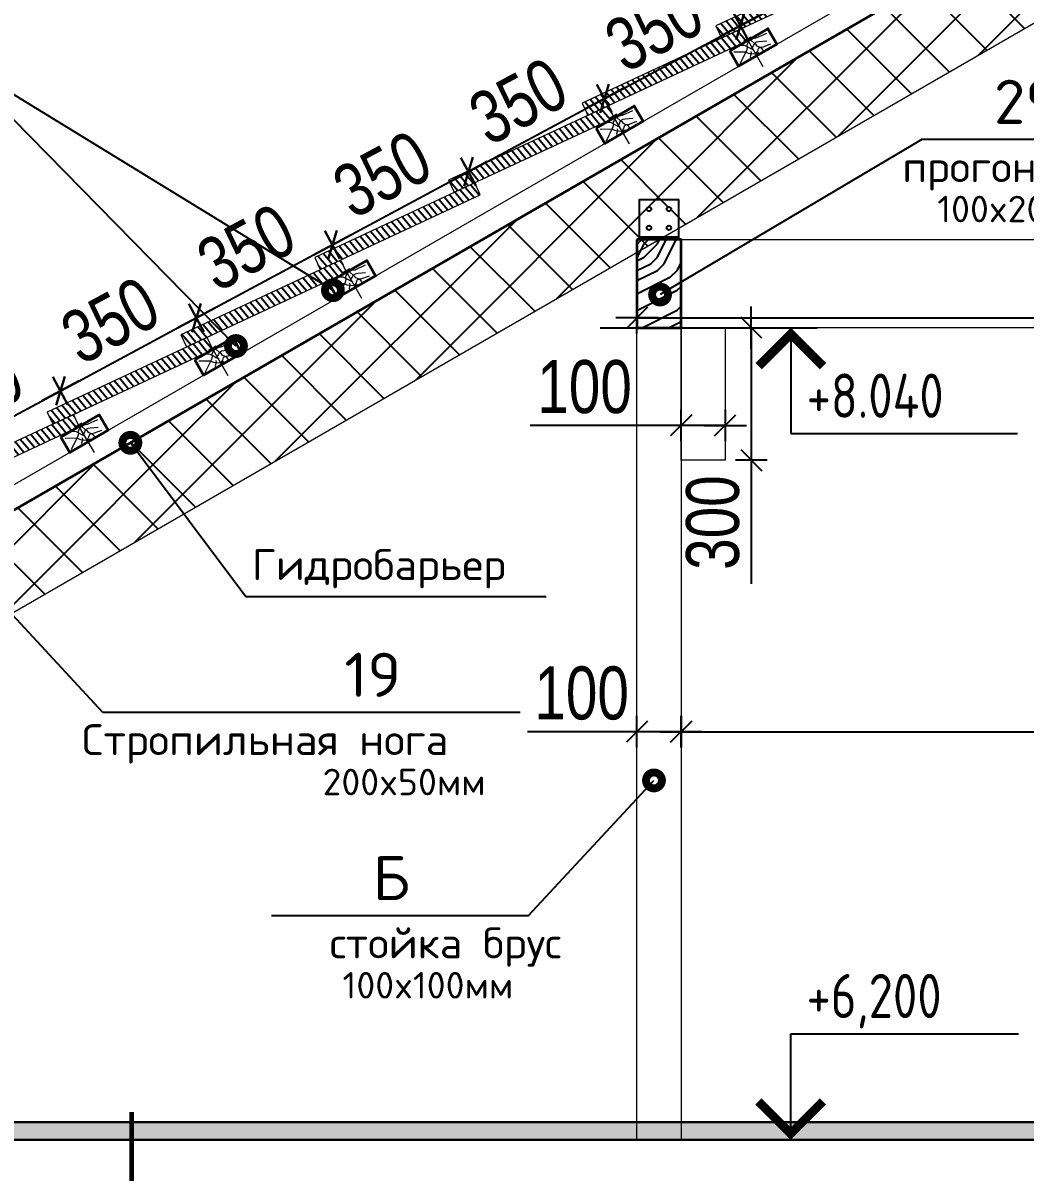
# Model space of a CAD drawing. Extents: x -12289450 to -10763036, y -7834513 to -6150123.
# Drawn here: x -10931550 to -10929280, y -7677125 to -7674519 of the extents above; entities that cross this region are included whole.
import ezdxf

# ---------------------------------------------------------------- set-up
doc = ezdxf.new("R2010")
doc.units = 0
doc.header["$LTSCALE"] = 25
doc.header["$PDMODE"] = 35
doc.layers.get('DefPoints').update_dxf_attribs({"color": 10, "lineweight": 30})
for name, color, linetype in [('005-РАЗМЕРЫ', 252, 'Continuous'), ('008-ШТРИХОВКА', 252, 'Continuous'), ('1рамка1', 7, 'Continuous'), ('Крыши', 7, 'Continuous'), ('Примечания', 7, 'Continuous')]:
    doc.layers.add(name, color=color, linetype=linetype)
for name, color, linetype, lineweight in [('RAZMER', 7, 'Continuous', 9), ('Перегор', 4, 'Continuous', 20), ('Стена', 7, 'Continuous', 5), ('СТЕНЫ', 5, 'Continuous', 40), ('Штрих', 9, 'Continuous', 13)]:
    doc.layers.add(name, color=color, linetype=linetype, lineweight=lineweight)
doc.styles.add('GOST 2.304', font='cs_gost2304.shx')
doc.styles.add('ROMANT', font='romant.shx', dxfattribs={"height": 2})
doc.styles.get("Standard").update_dxf_attribs({"font": 'arial.ttf'})
doc.styles.add('TXT0', font='txt', dxfattribs={"width": 0.8})
doc.dimstyles.new('Копия 3 РАЗМЕРЫ 3', dxfattribs={"dimscale": 30, "dimtxt": 4, "dimasz": 0.08, "dimexe": 0, "dimexo": 0, "dimgap": 0.9, "dimtad": 1, "dimdec": 0, "dimzin": 0, "dimdsep": 46, "dimtxsty": 'TXT0', "dimblk1": 'A8MITTA', "dimblk2": 'A8MITTA', "dimsah": 1, "dimcen": 0.3, "dimse1": 1, "dimse2": 1, "dimadec": 0, "dimazin": 0, "dimtp": 6, "dimtm": 6, "dimtfac": 1, "dimtdec": 0, "dimtofl": 0, "dimtmove": 0, "dimatfit": 3, "dimldrblk": 'A8MITTA', "dimfxl": 0, "dimtolj": 1, "dimtzin": 0, "dimarcsym": 0})

# ---------------------------------------------------------------- blocks, each defined once
blk = doc.blocks.new('A8MITTA', base_point=(3180, 3140))
for p, q in [((3170, 3130), (3190, 3150)), ((3180, 3155), (3180, 3125)), ((3160, 3140), (3200, 3140))]:
    blk.add_line(p, q)
blk = doc.blocks.new('*D998')
at = {"layer": '005-РАЗМЕРЫ', "color": 0, "lineweight": -2, "ltscale": 4, "transparency": 16777216}
blk.add_arc((-10933573, -7677009.9), 1247.6, 0.1102, 29.8898, dxfattribs=at)
at = {"layer": 'DefPoints', "color": 0, "ltscale": 4, "transparency": 16777216}
for p in [(-10928309.1, -7673970.7), (-10932400.7, -7676583.2), (-10932959.1, -7677009.9), (-10930469.1, -7677009.9), (-10933988.7, -7677249.9)]:
    blk.add_point(p, dxfattribs=at)
at = {"layer": '005-РАЗМЕРЫ', "color": 0, "lineweight": -2, "ltscale": 4, "transparency": 16777216, "xscale": 2.4, "yscale": 2.4, "zscale": 2.4}
for p, rotation in [((-10932492.6, -7676386.1), 119.944888583532), ((-10932325.5, -7677009.9), 270.0551114208214)]:
    blk.add_blockref('A8MITTA', p, dxfattribs=dict(at, rotation=rotation))
at = {"layer": '005-РАЗМЕРЫ', "color": 0, "ltscale": 4, "transparency": 16777216, "insert": (-10932253.7, -7676808.9), "char_height": 120, "attachment_point": 5, "rotation": 278.6621, "style": 'TXT0'}
blk.add_mtext('\\A1;30°', dxfattribs=at)
blk = doc.blocks.new('*D1021')
at = {"layer": '005-РАЗМЕРЫ', "color": 0, "lineweight": -2, "ltscale": 4, "transparency": 16777216}
blk.add_line((-10930056.7, -7676125.2), (-10927911.5, -7676125.2), dxfattribs=at)
at = {"layer": 'DefPoints', "color": 0, "ltscale": 4, "transparency": 16777216}
for p in [(-10930059.1, -7676125.2), (-10927909.1, -7676125.2), (-10927909.1, -7676125.2)]:
    blk.add_point(p, dxfattribs=at)
at = {"layer": '005-РАЗМЕРЫ', "color": 0, "lineweight": -2, "ltscale": 4, "transparency": 16777216, "xscale": 2.4, "yscale": 2.4, "zscale": 2.4, "rotation": 180}
blk.add_blockref('A8MITTA', (-10930059.1, -7676125.2), dxfattribs=at)
at = {"layer": '005-РАЗМЕРЫ', "color": 0, "lineweight": -2, "ltscale": 4, "transparency": 16777216, "xscale": 2.4, "yscale": 2.4, "zscale": 2.4}
blk.add_blockref('A8MITTA', (-10927909.1, -7676125.2), dxfattribs=at)
at = {"layer": '005-РАЗМЕРЫ', "color": 0, "ltscale": 4, "transparency": 16777216, "insert": (-10928683.3, -7676038.2), "char_height": 120, "attachment_point": 5, "style": 'TXT0'}
blk.add_mtext('\\A1;2150', dxfattribs=at)
blk = doc.blocks.new('*D1027')
at = {"layer": '005-РАЗМЕРЫ', "color": 0, "lineweight": -2, "ltscale": 4, "transparency": 16777216}
for p, q in [((-10930159.1, -7676125.2), (-10930407.5, -7676125.2)), ((-10930061.5, -7676125.2), (-10930156.7, -7676125.2))]:
    blk.add_line(p, q, dxfattribs=at)
at = {"layer": 'DefPoints', "color": 0, "ltscale": 4, "transparency": 16777216}
for p in [(-10930159.1, -7676125.2), (-10930059.1, -7676125.2), (-10930059.1, -7676125.2)]:
    blk.add_point(p, dxfattribs=at)
at = {"layer": '005-РАЗМЕРЫ', "color": 0, "lineweight": -2, "ltscale": 4, "transparency": 16777216, "xscale": 2.4, "yscale": 2.4, "zscale": 2.4, "rotation": 180}
blk.add_blockref('A8MITTA', (-10930159.1, -7676125.2), dxfattribs=at)
at = {"layer": '005-РАЗМЕРЫ', "color": 0, "lineweight": -2, "ltscale": 4, "transparency": 16777216, "xscale": 2.4, "yscale": 2.4, "zscale": 2.4}
blk.add_blockref('A8MITTA', (-10930059.1, -7676125.2), dxfattribs=at)
at = {"layer": '005-РАЗМЕРЫ', "color": 0, "ltscale": 4, "transparency": 16777216, "insert": (-10930284.5, -7676038.2), "char_height": 120, "attachment_point": 5, "style": 'TXT0'}
blk.add_mtext('\\A1;100', dxfattribs=at)
blk = doc.blocks.new('*D1031')
at = {"layer": '005-РАЗМЕРЫ', "color": 0, "lineweight": -2, "ltscale": 4, "transparency": 16777216}
for p, q in [((-10930059.1, -7675431.1), (-10930400.9, -7675431.1)), ((-10929961.5, -7675431.1), (-10930056.7, -7675431.1))]:
    blk.add_line(p, q, dxfattribs=at)
at = {"layer": 'DefPoints', "color": 0, "ltscale": 4, "transparency": 16777216}
for p in [(-10930059.1, -7675431.1), (-10930059.1, -7675509.9), (-10929959.1, -7675509.9)]:
    blk.add_point(p, dxfattribs=at)
at = {"layer": '005-РАЗМЕРЫ', "color": 0, "lineweight": -2, "ltscale": 4, "transparency": 16777216, "xscale": 2.4, "yscale": 2.4, "zscale": 2.4, "rotation": 180}
blk.add_blockref('A8MITTA', (-10930059.1, -7675431.1), dxfattribs=at)
at = {"layer": '005-РАЗМЕРЫ', "color": 0, "lineweight": -2, "ltscale": 4, "transparency": 16777216, "xscale": 2.4, "yscale": 2.4, "zscale": 2.4}
blk.add_blockref('A8MITTA', (-10929959.1, -7675431.1), dxfattribs=at)
at = {"layer": '005-РАЗМЕРЫ', "color": 0, "ltscale": 4, "transparency": 16777216, "insert": (-10930277.9, -7675344.1), "char_height": 120, "attachment_point": 5, "style": 'TXT0'}
blk.add_mtext('\\A1;100', dxfattribs=at)
blk = doc.blocks.new('*D1032')
at = {"layer": '005-РАЗМЕРЫ', "color": 0, "lineweight": -2, "ltscale": 4, "transparency": 16777216}
for p, q in [((-10929900.1, -7675212.3), (-10929900.1, -7675507.5)), ((-10929900.1, -7675509.9), (-10929900.1, -7675790.3))]:
    blk.add_line(p, q, dxfattribs=at)
at = {"layer": 'DefPoints', "color": 0, "ltscale": 4, "transparency": 16777216}
for p in [(-10929959.1, -7675209.9), (-10929900.1, -7675209.9), (-10929959.1, -7675509.9)]:
    blk.add_point(p, dxfattribs=at)
at = {"layer": '005-РАЗМЕРЫ', "color": 0, "lineweight": -2, "ltscale": 4, "transparency": 16777216, "xscale": 2.4, "yscale": 2.4, "zscale": 2.4}
for p, rotation in [((-10929900.1, -7675209.9), 90), ((-10929900.1, -7675509.9), 270)]:
    blk.add_blockref('A8MITTA', p, dxfattribs=dict(at, rotation=rotation))
at = {"layer": '005-РАЗМЕРЫ', "color": 0, "ltscale": 4, "transparency": 16777216, "insert": (-10929987.1, -7675651.3), "char_height": 120, "attachment_point": 5, "rotation": 90, "style": 'TXT0'}
blk.add_mtext('\\A1;300', dxfattribs=at)
blk = doc.blocks.new('ytjtyj')
at = {"layer": 'Перегор', "linetype": 'Continuous'}
for p, q in [((-3.6, 13.4), (-21.6, 6.9)), ((-12.6, 10.2), (11.8, -56.9))]:
    blk.add_line(p, q, dxfattribs=at)
at = {"layer": 'Стена', "linetype": 'Continuous', "ltscale": 100}
blk.add_line((51.9, -12.5), (38.2, 25), dxfattribs=at)
blk.add_lwpolyline([(-55.8, -9.2), (-42.1, -46.8), (51.9, -12.5), (38.2, 25), (-55.8, -9.2)], close=True, dxfattribs=at)
at = {"layer": 'Штрих', "linetype": 'Continuous', "ltscale": 100}
for p, q in [((-10.2, 4.4), (-15.6, -3.3)), ((0.3, 8.6), (-10.2, 4.4)), ((2, -2.6), (-4.9, 6.5)), ((7.6, 8.6), (0.3, 8.6)), ((32.8, 15.1), (7.6, 8.6)), ((-20.7, -18.1), (-46.9, -13.8)), ((-18.6, -15.3), (-38.4, -41.9)), ((-20.7, -2.7), (-33.2, -0.9)), ((-15.6, -6.6), (-20.7, -2.7)), ((-15.1, -22.2), (-20.7, -18.1)), ((-15.6, -8.5), (-18.6, -15.3)), ((-15.6, -3.3), (-15.6, -8.5)), ((-7.2, -13), (-15.6, -6.6)), ((-9.5, -24.4), (-15.1, -22.2)), ((-8.9, -23.1), (-12.3, -30.7)), ((-0.7, -26.6), (-9.5, -24.4)), ((-9, -18.9), (-8.9, -23.1)), ((-1.7, -7.1), (-7.2, -13)), ((-1.2, -17.6), (-7.2, -13)), ((2, -2.6), (-1.7, -7.1)), ((8.3, -25.3), (-0.7, -26.6)), ((1.3, -25.2), (0.1, -30.6)), ((5.7, -20.6), (1.3, -25.2)), ((7.1, -0.5), (2, -2.6)), ((5.7, -5.8), (2, -2.6)), ((7.2, -9.7), (5.7, -5.8)), ((8.7, -14.8), (5.7, -20.6)), ((12.9, -0.7), (7.1, -0.5)), ((13.7, -13.8), (7.2, -9.7)), ((13.7, -13.8), (8.7, -14.8)), ((30.7, -2.1), (12.9, -0.7)), ((17.6, -17.7), (13.7, -13.8)), ((19.4, -13.8), (13.7, -13.8)), ((17.5, -23.8), (14, -25.5)), ((21.4, -22.6), (17.5, -23.8)), ((20.1, -23), (17.6, -17.7)), ((37.5, -10.5), (19.4, -13.8)), ((-12.3, -30.7), (-11.7, -34.8))]:
    blk.add_line(p, q, dxfattribs=at)
blk = doc.blocks.new('*D1045')
at = {"layer": '005-РАЗМЕРЫ', "color": 0, "lineweight": -2, "ltscale": 4, "transparency": 16777216}
blk.add_line((-10931771.6, -7675517.3), (-10931467.7, -7675354), dxfattribs=at)
at = {"layer": 'DefPoints', "color": 0, "ltscale": 4, "transparency": 16777216}
for p in [(-10931465.6, -7675352.9), (-10931413.7, -7675449.5), (-10931716.8, -7675624.5)]:
    blk.add_point(p, dxfattribs=at)
at = {"layer": '005-РАЗМЕРЫ', "color": 0, "lineweight": -2, "ltscale": 4, "transparency": 16777216, "xscale": 2.4, "yscale": 2.4, "zscale": 2.4}
for p, rotation in [((-10931465.6, -7675352.9), 28.24157779311072), ((-10931773.8, -7675518.4), 208.2415777931107)]:
    blk.add_blockref('A8MITTA', p, dxfattribs=dict(at, rotation=rotation))
at = {"layer": '005-РАЗМЕРЫ', "color": 0, "ltscale": 4, "transparency": 16777216, "insert": (-10931660.8, -7675359), "char_height": 120, "attachment_point": 5, "rotation": 28.2416, "style": 'TXT0'}
blk.add_mtext('\\A1;350', dxfattribs=at)
blk = doc.blocks.new('*D1046')
at = {"layer": '005-РАЗМЕРЫ', "color": 0, "lineweight": -2, "ltscale": 4, "transparency": 16777216}
blk.add_line((-10931463.5, -7675351.8), (-10931159.5, -7675188.5), dxfattribs=at)
at = {"layer": 'DefPoints', "color": 0, "ltscale": 4, "transparency": 16777216}
for p in [(-10931157.4, -7675187.4), (-10931110.6, -7675274.5), (-10931413.7, -7675449.5)]:
    blk.add_point(p, dxfattribs=at)
at = {"layer": '005-РАЗМЕРЫ', "color": 0, "lineweight": -2, "ltscale": 4, "transparency": 16777216, "xscale": 2.4, "yscale": 2.4, "zscale": 2.4}
for p, rotation in [((-10931157.4, -7675187.4), 28.24157779311072), ((-10931465.6, -7675352.9), 208.2415777931107)]:
    blk.add_blockref('A8MITTA', p, dxfattribs=dict(at, rotation=rotation))
at = {"layer": '005-РАЗМЕРЫ', "color": 0, "ltscale": 4, "transparency": 16777216, "insert": (-10931352.6, -7675193.5), "char_height": 120, "attachment_point": 5, "rotation": 28.2416, "style": 'TXT0'}
blk.add_mtext('\\A1;350', dxfattribs=at)
blk = doc.blocks.new('*D1047')
at = {"layer": '005-РАЗМЕРЫ', "color": 0, "lineweight": -2, "ltscale": 4, "transparency": 16777216}
blk.add_line((-10931155.3, -7675186.2), (-10930851.3, -7675023), dxfattribs=at)
at = {"layer": 'DefPoints', "color": 0, "ltscale": 4, "transparency": 16777216}
for p in [(-10930849.2, -7675021.8), (-10930807.4, -7675099.5), (-10931110.6, -7675274.5)]:
    blk.add_point(p, dxfattribs=at)
at = {"layer": '005-РАЗМЕРЫ', "color": 0, "lineweight": -2, "ltscale": 4, "transparency": 16777216, "xscale": 2.4, "yscale": 2.4, "zscale": 2.4}
for p, rotation in [((-10930849.2, -7675021.8), 28.24157779311072), ((-10931157.4, -7675187.4), 208.2415777931107)]:
    blk.add_blockref('A8MITTA', p, dxfattribs=dict(at, rotation=rotation))
at = {"layer": '005-РАЗМЕРЫ', "color": 0, "ltscale": 4, "transparency": 16777216, "insert": (-10931044.4, -7675028), "char_height": 120, "attachment_point": 5, "rotation": 28.2416, "style": 'TXT0'}
blk.add_mtext('\\A1;350', dxfattribs=at)
blk = doc.blocks.new('*D1048')
at = {"layer": '005-РАЗМЕРЫ', "color": 0, "lineweight": -2, "ltscale": 4, "transparency": 16777216}
blk.add_line((-10930847.1, -7675020.7), (-10930543.1, -7674857.4), dxfattribs=at)
at = {"layer": 'DefPoints', "color": 0, "ltscale": 4, "transparency": 16777216}
for p in [(-10930541, -7674856.3), (-10930504.3, -7674924.5), (-10930807.4, -7675099.5)]:
    blk.add_point(p, dxfattribs=at)
at = {"layer": '005-РАЗМЕРЫ', "color": 0, "lineweight": -2, "ltscale": 4, "transparency": 16777216, "xscale": 2.4, "yscale": 2.4, "zscale": 2.4}
for p, rotation in [((-10930541, -7674856.3), 28.24157779311072), ((-10930849.2, -7675021.8), 208.2415777931107)]:
    blk.add_blockref('A8MITTA', p, dxfattribs=dict(at, rotation=rotation))
at = {"layer": '005-РАЗМЕРЫ', "color": 0, "ltscale": 4, "transparency": 16777216, "insert": (-10930736.3, -7674862.4), "char_height": 120, "attachment_point": 5, "rotation": 28.2416, "style": 'TXT0'}
blk.add_mtext('\\A1;350', dxfattribs=at)
blk = doc.blocks.new('*D1049')
at = {"layer": '005-РАЗМЕРЫ', "color": 0, "lineweight": -2, "ltscale": 4, "transparency": 16777216}
blk.add_line((-10930538.9, -7674855.2), (-10930234.9, -7674691.9), dxfattribs=at)
at = {"layer": 'DefPoints', "color": 0, "ltscale": 4, "transparency": 16777216}
for p in [(-10930232.8, -7674690.8), (-10930201.2, -7674749.5), (-10930504.3, -7674924.5)]:
    blk.add_point(p, dxfattribs=at)
at = {"layer": '005-РАЗМЕРЫ', "color": 0, "lineweight": -2, "ltscale": 4, "transparency": 16777216, "xscale": 2.4, "yscale": 2.4, "zscale": 2.4}
for p, rotation in [((-10930232.8, -7674690.8), 28.24157779311072), ((-10930541, -7674856.3), 208.2415777931107)]:
    blk.add_blockref('A8MITTA', p, dxfattribs=dict(at, rotation=rotation))
at = {"layer": '005-РАЗМЕРЫ', "color": 0, "ltscale": 4, "transparency": 16777216, "insert": (-10930428.1, -7674696.9), "char_height": 120, "attachment_point": 5, "rotation": 28.2416, "style": 'TXT0'}
blk.add_mtext('\\A1;350', dxfattribs=at)
blk = doc.blocks.new('*D1050')
at = {"layer": '005-РАЗМЕРЫ', "color": 0, "lineweight": -2, "ltscale": 4, "transparency": 16777216}
blk.add_line((-10930230.7, -7674689.6), (-10929926.7, -7674526.3), dxfattribs=at)
at = {"layer": 'DefPoints', "color": 0, "ltscale": 4, "transparency": 16777216}
for p in [(-10929924.6, -7674525.2), (-10929898.1, -7674574.5), (-10930201.2, -7674749.5)]:
    blk.add_point(p, dxfattribs=at)
at = {"layer": '005-РАЗМЕРЫ', "color": 0, "lineweight": -2, "ltscale": 4, "transparency": 16777216, "xscale": 2.4, "yscale": 2.4, "zscale": 2.4}
for p, rotation in [((-10929924.6, -7674525.2), 28.24157779311072), ((-10930232.8, -7674690.8), 208.2415777931107)]:
    blk.add_blockref('A8MITTA', p, dxfattribs=dict(at, rotation=rotation))
at = {"layer": '005-РАЗМЕРЫ', "color": 0, "ltscale": 4, "transparency": 16777216, "insert": (-10930119.9, -7674531.3), "char_height": 120, "attachment_point": 5, "rotation": 28.2416, "style": 'TXT0'}
blk.add_mtext('\\A1;350', dxfattribs=at)
blk = doc.blocks.new('*D1051')
at = {"layer": '005-РАЗМЕРЫ', "color": 0, "lineweight": -2, "ltscale": 4, "transparency": 16777216}
blk.add_line((-10929922.5, -7674524.1), (-10929618.5, -7674360.8), dxfattribs=at)
at = {"layer": 'DefPoints', "color": 0, "ltscale": 4, "transparency": 16777216}
for p in [(-10929616.4, -7674359.7), (-10929595, -7674399.5), (-10929898.1, -7674574.5)]:
    blk.add_point(p, dxfattribs=at)
at = {"layer": '005-РАЗМЕРЫ', "color": 0, "lineweight": -2, "ltscale": 4, "transparency": 16777216, "xscale": 2.4, "yscale": 2.4, "zscale": 2.4}
for p, rotation in [((-10929616.4, -7674359.7), 28.24157779311072), ((-10929924.6, -7674525.2), 208.2415777931107)]:
    blk.add_blockref('A8MITTA', p, dxfattribs=dict(at, rotation=rotation))
at = {"layer": '005-РАЗМЕРЫ', "color": 0, "ltscale": 4, "transparency": 16777216, "insert": (-10929811.7, -7674365.8), "char_height": 120, "attachment_point": 5, "rotation": 28.2416, "style": 'TXT0'}
blk.add_mtext('\\A1;350', dxfattribs=at)
blk = doc.blocks.new('*D1126')
at = {"layer": '005-РАЗМЕРЫ', "color": 0, "lineweight": -2, "ltscale": 4, "transparency": 16777216}
blk.add_arc((-10923045.2, -7677009.9), 1211.2, 150.1135, 179.8865, dxfattribs=at)
at = {"layer": 'DefPoints', "color": 0, "ltscale": 4, "transparency": 16777216}
for p in [(-10928309.1, -7673970.7), (-10924183.4, -7676595.6), (-10923409.1, -7676799.8), (-10932959.1, -7677009.9), (-10923659.1, -7677009.9)]:
    blk.add_point(p, dxfattribs=at)
at = {"layer": '005-РАЗМЕРЫ', "color": 0, "lineweight": -2, "ltscale": 4, "transparency": 16777216, "xscale": 2.4, "yscale": 2.4, "zscale": 2.4}
for p, rotation in [((-10924094.1, -7676404.3), 60.05676570589963), ((-10924256.4, -7677009.9), 269.9432342983295)]:
    blk.add_blockref('A8MITTA', p, dxfattribs=dict(at, rotation=rotation))
at = {"layer": '005-РАЗМЕРЫ', "color": 0, "ltscale": 4, "transparency": 16777216, "insert": (-10924319.5, -7676762), "char_height": 120, "attachment_point": 5, "rotation": 78.9912, "style": 'TXT0'}
blk.add_mtext('\\A1;30°', dxfattribs=at)
blk = doc.blocks.new('*D1280')
at = {"layer": '005-РАЗМЕРЫ', "color": 0, "lineweight": -2, "ltscale": 4, "transparency": 16777216}
blk.add_line((-10930156.7, -7675187.3), (-10926461.5, -7675187.3), dxfattribs=at)
at = {"layer": 'DefPoints', "color": 0, "ltscale": 4, "transparency": 16777216}
for p in [(-10926459.1, -7675187.3), (-10930159.1, -7675209.9), (-10926459.1, -7675209.9)]:
    blk.add_point(p, dxfattribs=at)
at = {"layer": '005-РАЗМЕРЫ', "color": 0, "lineweight": -2, "ltscale": 4, "transparency": 16777216, "xscale": 2.4, "yscale": 2.4, "zscale": 2.4, "rotation": 180}
blk.add_blockref('A8MITTA', (-10930159.1, -7675187.3), dxfattribs=at)
at = {"layer": '005-РАЗМЕРЫ', "color": 0, "lineweight": -2, "ltscale": 4, "transparency": 16777216, "xscale": 2.4, "yscale": 2.4, "zscale": 2.4}
blk.add_blockref('A8MITTA', (-10926459.1, -7675187.3), dxfattribs=at)
at = {"layer": '005-РАЗМЕРЫ', "color": 0, "ltscale": 4, "transparency": 16777216, "insert": (-10928573.1, -7675100.3), "char_height": 120, "attachment_point": 5, "style": 'TXT0'}
blk.add_mtext('\\A1;3700', dxfattribs=at)

msp = doc.modelspace()

# ---------------------------------------------------------------- hatches: boundary and pattern name
at = {"layer": '008-ШТРИХОВКА', "ltscale": 3}
h = msp.add_hatch(dxfattribs=at)
h.set_pattern_fill('ANSI37', color=256, scale=30)
h.set_pattern_definition([(45, (-10933209.11, -7676799.76), (-67.3519, 67.3519), []), (135, (-10933209.11, -7676799.76), (-67.3519, -67.3519), [])])
h.paths.add_polyline_path([(-10924009.1, -7676222.4), (-10924009.1, -7676395.6), (-10923554.1, -7676658.3), (-10923554.1, -7676654.9), (-10923464.1, -7676654.9), (-10923464.1, -7676710.3), (-10923409.1, -7676742), (-10923409.1, -7676568.8)])
h.paths.add_polyline_path([(-10923709.1, -7676434.3), (-10923709.1, -7676435.3, 0.403433), (-10923704.3, -7676430.3), (-10923705.3, -7676430.3, -0.40079)], flags=16)
h.paths.add_polyline_path([(-10923704.1, -7676534.3, -1), (-10923714.1, -7676534.3, -1)], flags=16)
h.paths.add_polyline_path([(-10923974.3, -7676378.3, -1), (-10923984.3, -7676378.3, -1)], flags=16)
h.paths.add_polyline_path([(-10923979.3, -7676270.3), (-10923979.3, -7676269.3, 0.425077), (-10923984.5, -7676274.3), (-10923983.5, -7676274.3, -0.427766)], flags=16)
h.paths.add_polyline_path([(-10923438.9, -7676590.2), (-10923438.9, -7676591.1, 0.403433), (-10923434.1, -7676586.1), (-10923435.1, -7676586.1, -0.40079)], flags=16)
h.paths.add_polyline_path([(-10923443.9, -7676690.2, -1), (-10923433.9, -7676690.2, -1)], flags=16)
h.paths.add_polyline_path([(-10924009.1, -7676395.6), (-10924009.1, -7676222.4), (-10925303.3, -7675475.2, -0.449807), (-10925316.5, -7675477.9), (-10925432, -7675631.9), (-10925041.2, -7675857.5), (-10924970.8, -7675781.6, -0.208652), (-10924973.7, -7675775, -1), (-10924955.7, -7675775, -0.654736), (-10924970.8, -7675781.6), (-10925041.2, -7675857.5), (-10923554.1, -7676716), (-10923554.1, -7676658.3)])
h.paths.add_polyline_path([(-10923409.1, -7676742), (-10923464.1, -7676710.3), (-10923464.1, -7676744.9), (-10923459.1, -7676744.9), (-10923459.1, -7676770.9), (-10923409.1, -7676799.8)])
h.paths.add_polyline_path([(-10928309.1, -7673739.8), (-10933209.1, -7676568.8), (-10933209.1, -7676799.8), (-10928309.1, -7673970.7), (-10926554.1, -7674984), (-10926554.1, -7674919.9), (-10926464.1, -7674919.9), (-10926464.1, -7675009.9), (-10926459.1, -7675009.9), (-10926459.1, -7675038.8), (-10925432, -7675631.9), (-10925316.5, -7675477.9, -0.379494), (-10925318.9, -7675466.2)])
h.paths.add_polyline_path([(-10927841.7, -7674203.6, -1), (-10927831.7, -7674203.6, -1)], flags=16)
h.paths.add_polyline_path([(-10927841.7, -7674161.1, -1), (-10927831.7, -7674161.1, -1)], flags=16)
h.paths.add_polyline_path([(-10927886.8, -7674203.6, -1), (-10927876.8, -7674203.6, -1)], flags=16)
h.paths.add_polyline_path([(-10927886.8, -7674161.1, -1), (-10927876.8, -7674161.1, -1)], flags=16)
h.paths.add_polyline_path([(-10928174.2, -7673872.7), (-10928174.2, -7673871.8, 0.403433), (-10928179, -7673876.7), (-10928178, -7673876.7, -0.40079)], flags=16)
h.paths.add_polyline_path([(-10928244.2, -7673936.5), (-10928244.2, -7673935.5, 0.400203), (-10928249, -7673940.5), (-10928248, -7673940.5, -0.40079)], flags=0)
h.paths.add_polyline_path([(-10928244.1, -7673936.5), (-10928244.1, -7673935.5, 0.406669), (-10928249, -7673940.5), (-10928248, -7673940.5, -0.40079)], flags=16)
h.paths.add_polyline_path([(-10928244.2, -7673872.7), (-10928244.2, -7673871.8, 0.400203), (-10928249, -7673876.7), (-10928248, -7673876.7, -0.40079)], flags=0)
h.paths.add_polyline_path([(-10928244.1, -7673872.7), (-10928244.1, -7673871.7, 0.406669), (-10928249, -7673876.7), (-10928248, -7673876.7, -0.40079)], flags=16)
h.paths.add_polyline_path([(-10928244.2, -7673809), (-10928244.2, -7673808, 0.400203), (-10928249, -7673813), (-10928248, -7673813, -0.40079)], flags=0)
h.paths.add_polyline_path([(-10928244.1, -7673809), (-10928244.1, -7673808, 0.406669), (-10928249, -7673813), (-10928248, -7673813, -0.40079)], flags=16)
h.paths.add_polyline_path([(-10928369.2, -7673940.5), (-10928370, -7673940.5, -0.415546), (-10928374, -7673944.5), (-10928374, -7673945.5, 0.403433)], flags=16)
h.paths.add_polyline_path([(-10928374.2, -7673936.5), (-10928374.2, -7673935.5, 0.403433), (-10928379, -7673940.5), (-10928378.2, -7673940.5, -0.415546)], flags=16)
h.paths.add_polyline_path([(-10928369.2, -7673876.7), (-10928370, -7673876.7, -0.415546), (-10928374, -7673880.8), (-10928374, -7673881.7, 0.403433)], flags=16)
h.paths.add_polyline_path([(-10928374.2, -7673872.7), (-10928374.2, -7673871.8, 0.403433), (-10928379, -7673876.7), (-10928378.2, -7673876.7, -0.415546)], flags=16)
h.paths.add_polyline_path([(-10928374.2, -7673809), (-10928374.2, -7673809, 0.415546), (-10928378.2, -7673813), (-10928378, -7673813, -0.40079)], flags=0)
h.paths.add_polyline_path([(-10928369, -7673813, -1), (-10928379, -7673813), (-10928379.2, -7673813, 0.425077), (-10928374, -7673818), (-10928374, -7673813), (-10928379, -7673813, 0.413145), (-10928374, -7673818), (-10928374, -7673818, -0.425077), (-10928379.2, -7673813, -1.020293)], flags=16)
h.paths.add_polyline_path([(-10928444.2, -7673872.7), (-10928444.2, -7673871.8, 0.403433), (-10928449, -7673876.7), (-10928448, -7673876.7, -0.40079)], flags=16)
h.paths.add_polyline_path([(-10930091.7, -7674983.6, -1), (-10930081.7, -7674983.6, -1)], flags=16)
h.paths.add_polyline_path([(-10930091.7, -7674941.1, -1), (-10930081.7, -7674941.1, -1)], flags=16)
h.paths.add_polyline_path([(-10930136.8, -7674983.6, -1), (-10930126.8, -7674983.6, -1)], flags=16)
h.paths.add_polyline_path([(-10930136.8, -7674941.1, -1), (-10930126.8, -7674941.1, -1)], flags=16)
h.paths.add_polyline_path([(-10933091.7, -7676676.1, -1), (-10933081.7, -7676676.1, -1)], flags=16)
h.paths.add_polyline_path([(-10933091.7, -7676718.6, -1), (-10933081.7, -7676718.6, -1)], flags=16)
h.paths.add_polyline_path([(-10933136.8, -7676676.1, -1), (-10933126.8, -7676676.1, -1)], flags=16)
h.paths.add_polyline_path([(-10933136.8, -7676718.6, -1), (-10933126.8, -7676718.6, -1)], flags=16)
at = {"layer": '008-ШТРИХОВКА'}
h = msp.add_hatch(dxfattribs=at)
h.set_pattern_fill('ANSI31', color=251, scale=4, angle=5, style=0)
h.set_pattern_definition([(130, (-22684504.016, -660570.611), (9.728764428, 8.163402643), [])])
h.paths.add_polyline_path([(-10929607.5, -7674385.2), (-10929609, -7674382.5), (-10929606.3, -7674380.9), (-10929617.6, -7674356.8), (-10929980.1, -7674525.9), (-10929967.4, -7674553)])
h = msp.add_hatch(dxfattribs=at)
h.set_pattern_fill('ANSI31', color=251, scale=4, angle=5, style=0)
h.set_pattern_definition([(130, (-22684200.907, -660745.611), (9.728764428, 8.163402643), [])])
h.paths.add_polyline_path([(-10929910.6, -7674560.2), (-10929912.1, -7674557.5), (-10929909.4, -7674555.9), (-10929920.7, -7674531.8), (-10930283.2, -7674700.9), (-10930270.5, -7674728)])
h = msp.add_hatch(dxfattribs=at)
h.set_pattern_fill('ANSI31', color=251, scale=4, angle=5, style=0)
h.set_pattern_definition([(130, (-22683897.798, -660920.611), (9.728764428, 8.163402643), [])])
h.paths.add_polyline_path([(-10930213.7, -7674735.2), (-10930215.2, -7674732.5), (-10930212.5, -7674730.9), (-10930223.8, -7674706.8), (-10930586.3, -7674875.9), (-10930573.6, -7674903)])
h = msp.add_hatch(dxfattribs=at)
h.set_pattern_fill('ANSI31', color=251, scale=4, angle=5, style=0)
h.set_pattern_definition([(130, (-22683594.689, -661095.611), (9.728764428, 8.163402643), [])])
h.paths.add_polyline_path([(-10930516.8, -7674910.2), (-10930518.3, -7674907.5), (-10930515.6, -7674905.9), (-10930526.9, -7674881.8), (-10930889.4, -7675050.9), (-10930876.7, -7675078)])
h = msp.add_hatch(dxfattribs=at)
h.set_pattern_fill('WOODFACE', color=251, scale=300, style=0, pattern_type=2)
h.set_pattern_definition([(0, (743997, -567795.14), (300, 300), [15, -285]), (90, (744117, -567690.14), (-300, 300), [30, -270]), (45, (744056.99, -567720.14), (3e-14, 300), [21.21, -63.63, 21.21, -42.42, 148.5, -127.2940687]), (45, (743981.99, -567810.14), (3e-14, 300), [21.213, -42.426, 21.213, -339.4120686]), (45, (744086.99, -567780.14), (3e-14, 300), [21.213, -403.0510686]), (45, (744116.99, -567795.14), (3e-14, 300), [21.213, -403.0510686]), (45, (744071.99, -567765.14), (3e-14, 300), [21.213, -403.0510686]), (45, (744056.99, -567750.14), (3e-14, 300), [42.426, -381.8380686]), (45, (744131.99, -567525.14), (3e-14, 300), [42.426, -381.8380686]), (45, (744026.99, -567735.14), (3e-14, 300), [84.852, -339.4120686]), (45, (744011.99, -567720.14), (3e-14, 300), [84.852, -339.4120686]), (45, (744206.99, -567630.14), (3e-14, 300), [84.852, -339.4120686]), (45, (743996.99, -567690.14), (3e-14, 300), [63.6396, -360.6244686]), (45, (743936.99, -567645.14), (3e-14, 300), [63.6396, -360.6244686]), (45, (743966.99, -567675.14), (3e-14, 300), [63.6396, -360.6244686]), (45, (744161.99, -567585.14), (3e-14, 300), [106.06602, -318.1980486]), (45, (744131.99, -567570.14), (3e-14, 300), [106.06602, -318.1980486]), (45, (744161.99, -567645.14), (3e-14, 300), [148.492424, -275.7716445]), (26.5650512, (744026.99, -567765.14), (300, 1e-07), [33.541017, -637.279374]), (26.5650512, (744086.99, -567675.14), (300, 1e-07), [33.541017, -637.279374]), (26.5650512, (744071.99, -567705.14), (300, 1e-07), [33.541017, -637.279374]), (26.5650512, (744011.99, -567795.14), (300, 1e-07), [67.08204, -603.738353]), (26.5650512, (744071.99, -567660.14), (300, 1e-07), [100.623059, -570.197334]), (26.5650512, (744041.99, -567645.14), (300, 1e-07), [134.1640785, -536.6563146]), (26.5650512, (744011.99, -567630.14), (300, 1e-07), [134.1640785, -536.6563146]), (26.5650512, (743966.99, -567540.14), (300, 1e-07), [134.1640785, -536.6563146]), (26.5650512, (743966.99, -567570.14), (300, 1e-07), [167.7051, -503.115293]), (26.5650512, (743981.99, -567600.14), (300, 1e-07), [167.7051, -503.115293]), (63.4349488, (744086.99, -567720.14), (2e-08, 300), [33.541017, -637.279374]), (63.4349488, (744041.99, -567750.14), (2e-08, 300), [33.541017, -637.279374]), (63.4349488, (743996.99, -567795.14), (2e-08, 300), [67.08204, -603.738353]), (63.4349488, (744086.99, -567750.14), (2e-08, 300), [67.08204, -603.738353]), (63.4349488, (743966.99, -567810.14), (2e-08, 300), [100.623059, -570.197334]), (63.4349488, (743936.99, -567810.14), (2e-08, 300), [134.1640785, -536.6563146]), (63.4349488, (744206.99, -567795.14), (2e-08, 300), [134.1640785, -536.6563146]), (63.4349488, (744101.99, -567765.14), (2e-08, 300), [134.1640785, -536.6563146]), (63.4349488, (744161.99, -567795.14), (2e-08, 300), [167.7051, -503.115293]), (63.4349488, (744131.99, -567780.14), (2e-08, 300), [167.7051, -503.115293])])
h.paths.add_polyline_path([(-10930059.1, -7675209.9), (-10930059.1, -7675009.9), (-10930159.1, -7675009.9), (-10930159.1, -7675209.9)])
h = msp.add_hatch(dxfattribs=at)
h.set_pattern_fill('ANSI31', color=251, scale=4, angle=5, style=0)
h.set_pattern_definition([(130, (-22683291.58, -661270.611), (9.728764428, 8.163402643), [])])
h.paths.add_polyline_path([(-10930819.9, -7675085.2), (-10930821.5, -7675082.5), (-10930818.7, -7675080.9), (-10930830, -7675056.8), (-10931192.5, -7675225.9), (-10931179.8, -7675253)])
h = msp.add_hatch(dxfattribs=at)
h.set_pattern_fill('ANSI31', color=251, scale=4, angle=5, style=0)
h.set_pattern_definition([(130, (-22682988.471, -661445.611), (9.728764428, 8.163402643), [])])
h.paths.add_polyline_path([(-10931123, -7675260.2), (-10931124.6, -7675257.5), (-10931121.9, -7675255.9), (-10931133.1, -7675231.8), (-10931495.6, -7675400.9), (-10931482.9, -7675428)])
h = msp.add_hatch(dxfattribs=at)
h.set_pattern_fill('ANSI31', color=251, scale=4, angle=5, style=0)
h.set_pattern_definition([(130, (-22682685.362, -661620.611), (9.728764428, 8.163402643), [])])
h.paths.add_polyline_path([(-10931426.1, -7675435.2), (-10931427.7, -7675432.5), (-10931425, -7675430.9), (-10931436.2, -7675406.8), (-10931798.7, -7675575.9), (-10931786.1, -7675603)])
at = {"layer": '008-ШТРИХОВКА', "ltscale": 3}
h = msp.add_hatch(dxfattribs=at)
h.set_pattern_fill('ANSI37', color=256, scale=30)
h.set_pattern_definition([(45, (-10932959.11, -7677249.9), (-67.3519, 67.3519), []), (135, (-10932959.11, -7677249.9), (-67.3519, -67.3519), [])])
edge = h.paths.add_edge_path()
edge.add_line((-10923846.6, -7677249.9), (-10923801.6, -7677178.7))
edge.add_arc((-10923486.7, -7676889.2), 427.7, 217.5535, 222.5938, ccw=False)
edge.add_line((-10923825.8, -7677149.9), (-10926459.1, -7677149.9))
edge.add_line((-10926459.1, -7677149.9), (-10926459.1, -7677249.9))
edge.add_line((-10926459.1, -7677249.9), (-10923846.6, -7677249.9))
edge = h.paths.add_edge_path()
edge.add_line((-10923716.6, -7677249.9), (-10923659.1, -7677249.9))
edge.add_line((-10923659.1, -7677249.9), (-10923659.1, -7677149.9))
edge.add_line((-10923659.1, -7677149.9), (-10923783.4, -7677149.9))
edge.add_line((-10923783.4, -7677149.9), (-10923801.6, -7677178.7))
edge.add_arc((-10923486.7, -7676889.2), 427.7, 222.5938, 237.4911)
edge = h.paths.add_edge_path()
edge.add_line((-10923846.6, -7677249.9), (-10923716.6, -7677249.9))
edge.add_arc((-10923486.7, -7676889.2), 427.7, 222.5938, 237.4911, ccw=False)
edge.add_line((-10923801.6, -7677178.7), (-10923846.6, -7677249.9))
edge = h.paths.add_edge_path()
edge.add_line((-10923783.4, -7677149.9), (-10923825.8, -7677149.9))
edge.add_arc((-10923486.7, -7676889.2), 427.7, 217.5535, 222.5938)
edge.add_line((-10923801.6, -7677178.7), (-10923783.4, -7677149.9))
h.paths.add_polyline_path([(-10926559.1, -7677149.9), (-10926559.1, -7677249.9), (-10926459.1, -7677249.9), (-10926459.1, -7677149.9)])
h.paths.add_polyline_path([(-10927669.1, -7677249.9), (-10927739.4, -7677249.9), (-10928000.6, -7677249.9), (-10928049.1, -7677249.9), (-10927809.1, -7677249.9), (-10927809.1, -7677149.9), (-10926559.1, -7677149.9), (-10926559.1, -7677249.9)])
h.paths.add_polyline_path([(-10928049.1, -7677249.9), (-10927909.1, -7677249.9), (-10927909.1, -7677149.9), (-10932834.7, -7677150), (-10932771.6, -7677249.9), (-10930469.1, -7677249.9)])
h.paths.add_polyline_path([(-10932959.1, -7677150), (-10932959.1, -7677244.9), (-10932959.1, -7677244.9), (-10932959.1, -7677249.9), (-10932771.6, -7677249.9), (-10932834.7, -7677150)])
edge = h.paths.add_edge_path()
edge.add_line((-10932904.2, -7676844.9), (-10932452, -7676844.9))
edge = h.paths.add_edge_path()
edge.add_line((-10932512, -7676844.9), (-10932512, -7677420.6))
h.paths.add_polyline_path([(-10932487.5, -7677411), (-10932047.1, -7677411), (-10932047.1, -7677252.4), (-10932487.5, -7677252.4)])
edge = h.paths.add_edge_path()
edge.add_line((-10932512, -7677420.6), (-10931998.5, -7677420.6))
edge = h.paths.add_edge_path()
edge.add_line((-10932439.1, -7676931.9), (-10932512, -7676859))
edge.add_line((-10932512, -7676859), (-10932585, -7676931.9))
at = {"layer": '008-ШТРИХОВКА'}
h = msp.add_hatch(dxfattribs=at)
h.set_pattern_fill('WOODFACE', color=251, scale=300, style=0, pattern_type=2)
h.set_pattern_definition([(0, (-10932898, -7677234.88), (300, 300), [15, -285]), (90, (-10932778, -7677129.88), (-300, 300), [30, -270]), (45, (-10932838, -7677159.88), (3e-14, 300), [21.21, -63.63, 21.21, -42.42, 148.5, -127.294]), (45, (-10932913, -7677249.88), (3e-14, 300), [21.213, -42.426, 21.213, -339.412]), (45, (-10932808, -7677219.88), (3e-14, 300), [21.213, -403.051]), (45, (-10932778, -7677234.88), (3e-14, 300), [21.213, -403.051]), (45, (-10932823, -7677204.88), (3e-14, 300), [21.213, -403.051]), (45, (-10932838, -7677189.88), (3e-14, 300), [42.426, -381.838]), (45, (-10932763, -7676964.88), (3e-14, 300), [42.426, -381.838]), (45, (-10932868, -7677174.88), (3e-14, 300), [84.852, -339.412]), (45, (-10932883, -7677159.88), (3e-14, 300), [84.852, -339.412]), (45, (-10932688, -7677069.88), (3e-14, 300), [84.852, -339.412]), (45, (-10932898, -7677129.88), (3e-14, 300), [63.64, -360.6245]), (45, (-10932958, -7677084.88), (3e-14, 300), [63.64, -360.6245]), (45, (-10932928, -7677114.88), (3e-14, 300), [63.64, -360.6245]), (45, (-10932733, -7677024.88), (3e-14, 300), [106.066, -318.198]), (45, (-10932763, -7677009.88), (3e-14, 300), [106.066, -318.198]), (45, (-10932733, -7677084.88), (3e-14, 300), [148.492, -275.772]), (26.565, (-10932868, -7677204.88), (300, 1e-07), [33.541, -637.279]), (26.565, (-10932808, -7677114.88), (300, 1e-07), [33.541, -637.279]), (26.565, (-10932823, -7677144.88), (300, 1e-07), [33.541, -637.279]), (26.565, (-10932883, -7677234.88), (300, 1e-07), [67.082, -603.738]), (26.565, (-10932823, -7677099.88), (300, 1e-07), [100.623, -570.197]), (26.565, (-10932853, -7677084.88), (300, 1e-07), [134.164, -536.656]), (26.565, (-10932883, -7677069.88), (300, 1e-07), [134.164, -536.656]), (26.565, (-10932928, -7676979.88), (300, 1e-07), [134.164, -536.656]), (26.565, (-10932928, -7677009.88), (300, 1e-07), [167.705, -503.115]), (26.565, (-10932913, -7677039.88), (300, 1e-07), [167.705, -503.115]), (63.435, (-10932808, -7677159.88), (2e-08, 300), [33.541, -637.279]), (63.435, (-10932853, -7677189.88), (2e-08, 300), [33.541, -637.279]), (63.435, (-10932898, -7677234.88), (2e-08, 300), [67.082, -603.738]), (63.435, (-10932808, -7677189.88), (2e-08, 300), [67.082, -603.738]), (63.435, (-10932928, -7677249.88), (2e-08, 300), [100.623, -570.197]), (63.435, (-10932958, -7677249.88), (2e-08, 300), [134.164, -536.656]), (63.435, (-10932688, -7677234.88), (2e-08, 300), [134.164, -536.656]), (63.435, (-10932793, -7677204.88), (2e-08, 300), [134.164, -536.656]), (63.435, (-10932733, -7677234.88), (2e-08, 300), [167.705, -503.115]), (63.435, (-10932763, -7677219.88), (2e-08, 300), [167.705, -503.115])])
h.paths.add_polyline_path([(-10928089.1, -7677050), (-10928139.1, -7677050), (-10928147.1, -7677049.9), (-10928097.1, -7677049.9)], flags=16)
h.paths.add_polyline_path([(-10930469.1, -7677050), (-10930469.1, -7677009.9), (-10932958, -7677009.9), (-10932958, -7677050)])
h.paths.add_polyline_path([(-10930469.1, -7677009.9), (-10930469.1, -7677050), (-10923659.1, -7677050.1), (-10923659.1, -7677009.9)])

# ---------------------------------------------------------------- linework, layer by layer
at = {"lineweight": 25, "ltscale": 20}
for p, q in [((-10931067.8, -7675251.4), (-10931713.1, -7674594.9)), ((-10930848.2, -7675124.9), (-10931713.1, -7674594.9)), ((-10929513.4, -7674783.2), (-10930106.8, -7675134.6)), ((-10928931.1, -7674783.2), (-10929513.4, -7674783.2)), ((-10931045.5, -7675819.5), (-10931307.2, -7675470.7)), ((-10931369.3, -7676081.4), (-10931653.5, -7675775)), ((-10930364.9, -7675819.5), (-10931045.5, -7675819.5)), ((-10930423.9, -7676081.4), (-10931369.3, -7676081.4)), ((-10930404.8, -7676541.8), (-10930120.6, -7676235.5)), ((-10930987.1, -7676541.8), (-10930404.8, -7676541.8))]:
    msp.add_line(p, q, dxfattribs=at)
at = {"lineweight": 25, "ltscale": 20, "const_width": 36}
for points in [[(-10930857, -7675123.3, -1), (-10930839.3, -7675126.5, -1)], [(-10930115.8, -7675134.6, -1), (-10930097.8, -7675134.6, -1)], [(-10931076.7, -7675249.8, -1), (-10931059, -7675252.9, -1)], [(-10931316.2, -7675470.7, -1), (-10931298.2, -7675470.7, -1)], [(-10930111.6, -7676235.5, 1), (-10930129.6, -7676235.5, 1)]]:
    msp.add_lwpolyline(points, format="xyb", close=True, dxfattribs=at)
at = {"layer": '008-ШТРИХОВКА', "color": 116, "lineweight": 60, "ltscale": 3}
msp.add_lwpolyline([(-10931303.5, -7677280.9), (-10931303.5, -7676987.2)], dxfattribs=at)
at = {"layer": '1рамка1', "color": 7, "lineweight": 25, "ltscale": 133.333333}
msp.add_line((-10930064.1, -7675004.9), (-10930154.1, -7675004.9), dxfattribs=at)
msp.add_lwpolyline([(-10930154.1, -7675009.9), (-10930064.1, -7675009.9), (-10930064.1, -7674919.9), (-10930154.1, -7674919.9), (-10930154.1, -7675009.9)], close=True, dxfattribs=at)
for centre in [(-10930131.8, -7674941.1), (-10930086.7, -7674941.1), (-10930131.8, -7674983.6), (-10930086.7, -7674983.6)]:
    msp.add_circle(centre, 5, dxfattribs=at)
at = {"layer": 'RAZMER', "ltscale": 4}
for p, q in [((-10934159.1, -7677059.6), (-10928309.1, -7673682.1)), ((-10934129.1, -7677100), (-10929858, -7674634.1))]:
    msp.add_line(p, q, dxfattribs=at)
msp.add_lwpolyline([(-10928309.1, -7673970.7), (-10933209.1, -7676799.8), (-10933209.1, -7676568.8), (-10928309.1, -7673739.8)], dxfattribs=at)
msp.add_lwpolyline([(-10928309.1, -7673970.7), (-10933209.1, -7676799.8), (-10933209.1, -7676568.8), (-10928309.1, -7673739.8)], dxfattribs=at)
at = {"layer": 'RAZMER', "color": 1, "lineweight": 35, "ltscale": 4}
msp.add_lwpolyline([(-10930159.1, -7675009.9), (-10930159.1, -7675209.9), (-10930059.1, -7675209.9), (-10930059.1, -7675009.9)], close=True, dxfattribs=at)
at = {"layer": 'Крыши', "lineweight": 18, "ltscale": 3}
msp.add_lwpolyline([(-10927909.1, -7675209.9), (-10930059.1, -7675209.9), (-10930059.1, -7675009.9), (-10927909.1, -7675009.9)], dxfattribs=at)
for points in [[(-10930159.1, -7675209.9), (-10930059.1, -7675209.9), (-10930059.1, -7677049.9), (-10930159.1, -7677049.9)], [(-10930059.1, -7675209.9), (-10929959.1, -7675209.9), (-10929959.1, -7675509.9), (-10930059.1, -7675509.9)]]:
    msp.add_lwpolyline(points, close=True, dxfattribs=at)
at = {"layer": 'Перегор', "linetype": 'Continuous', "lineweight": 40, "ltscale": 100}
msp.add_line((-10933209.1, -7676568.8), (-10928309.1, -7673739.8), dxfattribs=at)
at = {"layer": 'Перегор', "linetype": 'Continuous', "ltscale": 100}
for points in [[(-10929980.1, -7674525.9), (-10929967.4, -7674553), (-10929604.9, -7674384), (-10929617.6, -7674356.8)], [(-10930283.2, -7674700.9), (-10930270.5, -7674728), (-10929908, -7674559), (-10929920.7, -7674531.8)], [(-10930586.3, -7674875.9), (-10930573.6, -7674903), (-10930211.1, -7674734), (-10930223.8, -7674706.8)], [(-10930889.4, -7675050.9), (-10930876.7, -7675078), (-10930514.2, -7674909), (-10930526.9, -7674881.8)], [(-10931192.5, -7675225.9), (-10931179.8, -7675253), (-10930817.3, -7675084), (-10930830, -7675056.8)], [(-10931495.6, -7675400.9), (-10931482.9, -7675428), (-10931120.4, -7675259), (-10931133.1, -7675231.8)], [(-10931798.7, -7675575.9), (-10931786.1, -7675603), (-10931423.5, -7675434), (-10931436.2, -7675406.8)]]:
    msp.add_lwpolyline(points, close=True, dxfattribs=at)
at = {"layer": 'Примечания', "linetype": 'Continuous', "lineweight": 25, "ltscale": 40}
for p, q in [((-10930242.5, -7675209.8), (-10929750.5, -7675209.8)), ((-10929810.5, -7675209.8), (-10929810.5, -7675449.8)), ((-10929810.5, -7675449.8), (-10929297, -7675449.8)), ((-10929810.8, -7677049.9), (-10929810.8, -7676809.9)), ((-10929810.8, -7676809.9), (-10929294.8, -7676809.9)), ((-10930332.8, -7677049.9), (-10929750.8, -7677049.9))]:
    msp.add_line(p, q, dxfattribs=at)
at = {"layer": 'Примечания', "linetype": 'Continuous', "lineweight": 25, "ltscale": 40, "const_width": 20}
for points in [[(-10929737.5, -7675296.9), (-10929810.5, -7675224), (-10929883.4, -7675296.9)], [(-10929883.7, -7676962.8), (-10929810.8, -7677035.7), (-10929737.9, -7676962.8)]]:
    msp.add_lwpolyline(points, dxfattribs=at)
at = {"layer": 'СТЕНЫ', "color": 2}
for points in [[(-10929948.8, -7674582.6), (-10929928.8, -7674617.2), (-10929842.2, -7674567.2), (-10929862.2, -7674532.6), (-10929948.8, -7674582.6)], [(-10930251.9, -7674757.6), (-10930231.9, -7674792.2), (-10930145.3, -7674742.2), (-10930165.3, -7674707.6), (-10930251.9, -7674757.6)], [(-10930858.2, -7675107.6), (-10930838.2, -7675142.2), (-10930751.6, -7675092.2), (-10930771.6, -7675057.6), (-10930858.2, -7675107.6)], [(-10931161.3, -7675282.6), (-10931141.3, -7675317.2), (-10931054.7, -7675267.2), (-10931074.7, -7675232.6), (-10931161.3, -7675282.6)], [(-10931464.4, -7675457.6), (-10931444.4, -7675492.2), (-10931357.8, -7675442.2), (-10931377.8, -7675407.6), (-10931464.4, -7675457.6)]]:
    msp.add_lwpolyline(points, close=True, dxfattribs=at)
at = {"layer": 'СТЕНЫ', "lineweight": 30}
for points in [[(-10923659.1, -7677009.9), (-10932959.1, -7677009.9)], [(-10930469.1, -7677009.9), (-10932959.1, -7677009.9)], [(-10930469.1, -7677049.9), (-10932959.1, -7677049.9)], [(-10923659.1, -7677049.9), (-10930469.1, -7677049.9)]]:
    msp.add_lwpolyline(points, dxfattribs=at)

# ---------------------------------------------------------------- block references
at = {"layer": '005-РАЗМЕРЫ', "color": 251, "rotation": 10.00000002058262}
for p in [(-10929895.5, -7674563.9), (-10930198.6, -7674738.9), (-10930804.8, -7675088.9), (-10931107.9, -7675263.9), (-10931411, -7675438.9)]:
    msp.add_blockref('ytjtyj', p, dxfattribs=at)

# ---------------------------------------------------------------- texts
at = {"layer": 'Примечания', "linetype": 'Continuous', "lineweight": 25, "ltscale": 40, "style": 'GOST 2.304'}
for s, p in [('+8.040', (-10929774.5, -7675413.8)), ('+6,200', (-10929774.8, -7676773.9))]:
    msp.add_text(s, height=100, dxfattribs=at).set_placement(p)
at = {"layer": 'Примечания', "color": 7}
for s, insert, char_height, attachment_point in [('\\A1;{\\Fsimplex|c204;прогон\\Fsimplex|c0; \\Fsimplex|c204;брус}', (-10929558, -7674854.6), 70, 4), ('\\A1;{\\Fsimplex|c0;100x200\\Fsimplex|c204;мм}', (-10929478.6, -7674940.9), 60, 4), ('\\A1;{\\Fsimplex|c204;Гидробарьер}', (-10931032, -7675756), 70, 4), ('\\A1;{\\Fsimplex|c204;Стропильная\\Fsimplex|c0; \\Fsimplex|c204;нога}', (-10931416.9, -7676152.7), 70, 4), ('\\A1;{\\Fsimplex|c0;200x50\\Fsimplex|c204;мм}', (-10930871.7, -7676239.1), 60, 4), ('\\A1;{\\Fsimplex|c204;стойка\\Fsimplex|c0; \\Fsimplex|c204;брус}', (-10930331.4, -7676613.2), 70, 6), ('\\A1;{\\Fsimplex|c0;100x100\\Fsimplex|c204;мм}', (-10930439.6, -7676699.6), 60, 6)]:
    msp.add_mtext(s, dxfattribs=dict(at, insert=insert, char_height=char_height, attachment_point=attachment_point))
at = {"layer": 'Стена', "linetype": 'Continuous', "ltscale": 100, "style": 'ROMANT'}
for s, p in [('29', (-10929350.3, -7674748)), ('19', (-10930822.1, -7676046.2))]:
    msp.add_text(s, height=100, dxfattribs=at).set_placement(p)
msp.add_text('Б', height=100, rotation=360, dxfattribs=at).set_placement((-10930758.4, -7676506.6))

# ---------------------------------------------------------------- dimensions: what is measured, and where the dimension line sits
at = {"layer": '005-РАЗМЕРЫ', "ltscale": 4}
for base, line1, line2, picture, middle in [((-10932400.7, -7676583.2), ((-10930469.1, -7677009.9), (-10932959.1, -7677009.9)), ((-10928309.1, -7673970.7), (-10933988.7, -7677249.9)), '*D998', (-10932339.7, -7676822)), ((-10924183.4, -7676595.6), ((-10923659.1, -7677009.9), (-10932959.1, -7677009.9)), ((-10928309.1, -7673970.7), (-10923409.1, -7676799.8)), '*D1126', (-10924234.1, -7676778.6))]:
    dim = msp.add_angular_dim_2l(base=base, line1=line1, line2=line2, dimstyle='Копия 3 РАЗМЕРЫ 3', dxfattribs=at)
    dim.commit()
    dim.dimension.update_dxf_attribs({"geometry": picture, "text_midpoint": middle, "dimtype": 162})
for base, p1, p2, picture, middle in [((-10929616.4, -7674359.7), (-10929898.1, -7674574.5), (-10929595, -7674399.5), '*D1051', (-10929811.7, -7674365.8)), ((-10929924.6, -7674525.2), (-10930201.2, -7674749.5), (-10929898.1, -7674574.5), '*D1050', (-10930119.9, -7674531.3)), ((-10930232.8, -7674690.8), (-10930504.3, -7674924.5), (-10930201.2, -7674749.5), '*D1049', (-10930428.1, -7674696.9)), ((-10930541, -7674856.3), (-10930807.4, -7675099.5), (-10930504.3, -7674924.5), '*D1048', (-10930736.3, -7674862.4)), ((-10930849.2, -7675021.8), (-10931110.6, -7675274.5), (-10930807.4, -7675099.5), '*D1047', (-10931044.4, -7675028)), ((-10931157.4, -7675187.4), (-10931413.7, -7675449.5), (-10931110.6, -7675274.5), '*D1046', (-10931352.6, -7675193.5)), ((-10931465.6, -7675352.9), (-10931716.8, -7675624.5), (-10931413.7, -7675449.5), '*D1045', (-10931660.8, -7675359))]:
    dim = msp.add_linear_dim(base=base, p1=p1, p2=p2, angle=208.2416, dimstyle='Копия 3 РАЗМЕРЫ 3', dxfattribs=at)
    dim.commit()
    dim.dimension.update_dxf_attribs({"geometry": picture, "text_midpoint": middle})
for base, p1, p2, picture, middle in [((-10926459.1, -7675187.3), (-10930159.1, -7675209.9), (-10926459.1, -7675209.9), '*D1280', (-10928573.1, -7675187.3)), ((-10930059.1, -7676125.2), (-10930159.1, -7676125.2), (-10930059.1, -7676125.2), '*D1027', (-10930284.5, -7676125.2)), ((-10927909.1, -7676125.2), (-10930059.1, -7676125.2), (-10927909.1, -7676125.2), '*D1021', (-10928683.3, -7676125.2))]:
    dim = msp.add_linear_dim(base=base, p1=p1, p2=p2, dimstyle='Копия 3 РАЗМЕРЫ 3', dxfattribs=at)
    dim.commit()
    dim.dimension.update_dxf_attribs({"geometry": picture, "text_midpoint": middle, "dimtype": 160})
for base, p2, angle, picture, middle in [((-10929900.1, -7675209.9), (-10929959.1, -7675209.9), 90, '*D1032', (-10929900.1, -7675651.3)), ((-10930059.1, -7675431.1), (-10930059.1, -7675509.9), 180, '*D1031', (-10930277.9, -7675431.1))]:
    dim = msp.add_linear_dim(base=base, p1=(-10929959.1, -7675509.9), p2=p2, angle=angle, dimstyle='Копия 3 РАЗМЕРЫ 3', dxfattribs=at)
    dim.commit()
    dim.dimension.update_dxf_attribs({"geometry": picture, "text_midpoint": middle, "dimtype": 160})

doc.saveas('drawing.dxf')
